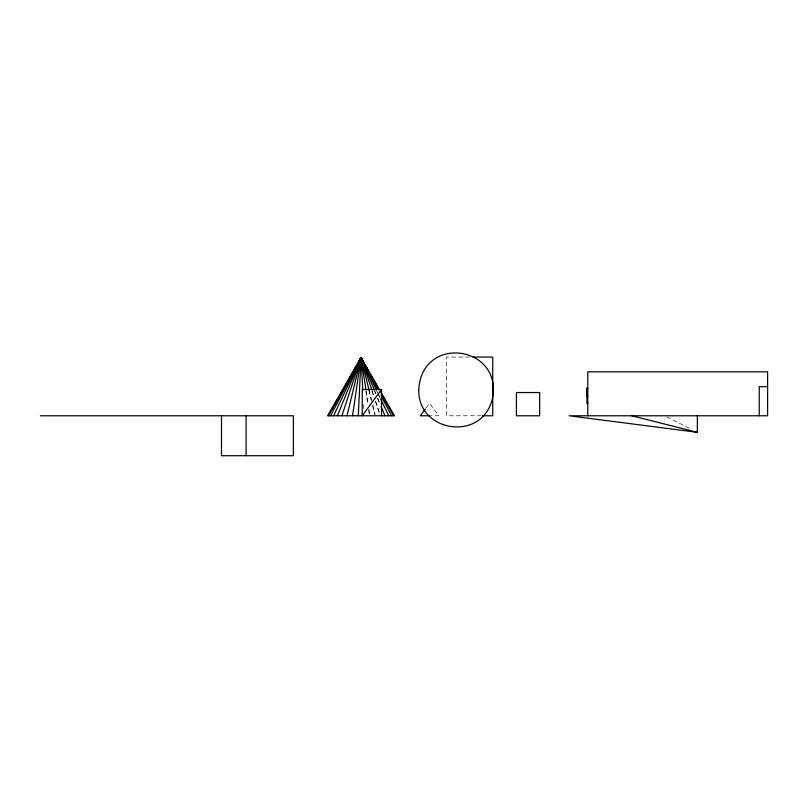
<?xml version="1.0" encoding="UTF-8"?>
<svg xmlns="http://www.w3.org/2000/svg" width="808" height="808" viewBox="0 0 808 808"><rect width="100%" height="100%" fill="white"/><g stroke="black" fill="none" stroke-linecap="round" stroke-linejoin="round"><path stroke-width="0.61" stroke-dasharray="4.04 3.03" d="M425.978 408.151L429.502 403.384L438.825 415.777L431.432 415.777M469.822 357.065L446.471 357.065L446.471 415.777L480.942 415.777M666.731 416.877L690.79 429.018M378.043 393.405L379.639 396.758M376.599 390.688L377.669 392.961M378.205 394.102L379.821 397.526M374.902 391.345L375.861 393.668M377.77 398.324L379.689 402.98M374.7 391.345L375.649 393.668M377.538 398.324L379.901 404.141M372.145 390.85L374.134 396.779M375.72 401.526L379.699 413.393M371.922 390.85L373.872 396.779M375.427 401.526L379.709 414.585M369.125 390.325L371.529 400.021M372.73 404.869L375.134 414.565M368.882 390.325L371.508 401.233M372.67 406.081L374.72 414.565M366.145 391.022L368.236 404.636M368.993 409.585L369.751 414.534M365.883 391.022L367.862 404.636M368.579 409.585L369.306 414.534M363.57 404.636L363.842 409.585"/><path stroke-width="1.21" d="M358.318 415.777L361.014 357.611L379.629 389.921M418.786 389.709C421.675 333.563 504.394 345.571 492.133 399.849C480.709 442.319 417.837 431.664 418.786 390.163M352.541 415.777L361.014 357.611L378.821 389.436M360.631 360.085L361.014 357.611L378.134 388.335M347.016 415.777L361.014 357.611L377.74 389.436M360.408 360.035L361.014 357.611L364.519 364.327M341.915 415.777L361.014 357.611L376.447 390.052M360.216 359.984L361.014 357.611L363.701 363.317M337.401 415.777L361.014 357.611L374.417 390.183M359.57 361.105L361.014 357.611L362.428 361.105M333.603 415.777L361.014 357.611L371.751 389.658M357.813 364.327L361.014 357.611L362.176 361.176M330.634 415.777L361.014 357.611L369.125 390.325M354.661 369.68L361.014 357.611L361.883 361.247M328.593 415.777L361.014 357.611L365.953 389.789M332.149 409.191L333.381 406.99M334.603 404.798L335.835 402.606M340.138 394.92L361.014 357.611L362.762 389.789M361.014 357.611L327.533 415.777L394.526 415.777L380.851 392.082M381.517 389.496L362.226 415.777L362.226 389.496L381.517 389.496L381.517 415.777M425.281 409.101L420.352 415.777L430.199 415.777M472.993 357.065L492.739 357.065L492.739 415.777L482.346 415.777M767.6 386.679L759.227 386.679L759.227 415.777M587.8 388.305L586.648 388.305L586.648 395.859L587.8 395.859M587.8 403.414L586.931 403.414L586.891 388.305M40.4 415.777L293.375 415.777L293.375 455.712L221.493 455.712L221.493 415.777M697.344 415.777L697.344 432.331L569.155 415.777L767.6 415.777L767.6 371.811L587.8 371.811L587.8 415.777M631.755 415.777L697.344 432.331M381.275 393.829L393.557 415.777M381.81 394.92L383.032 397.122M381.204 396.021L391.587 415.777M365.681 366.559L366.852 368.801M380.709 398.99L388.688 415.777M381.124 406.464L384.962 415.777M246.097 415.777L246.097 455.712M539.653 392.536L516.413 392.536L516.413 415.777L539.673 415.777L539.653 392.536"/></g></svg>
